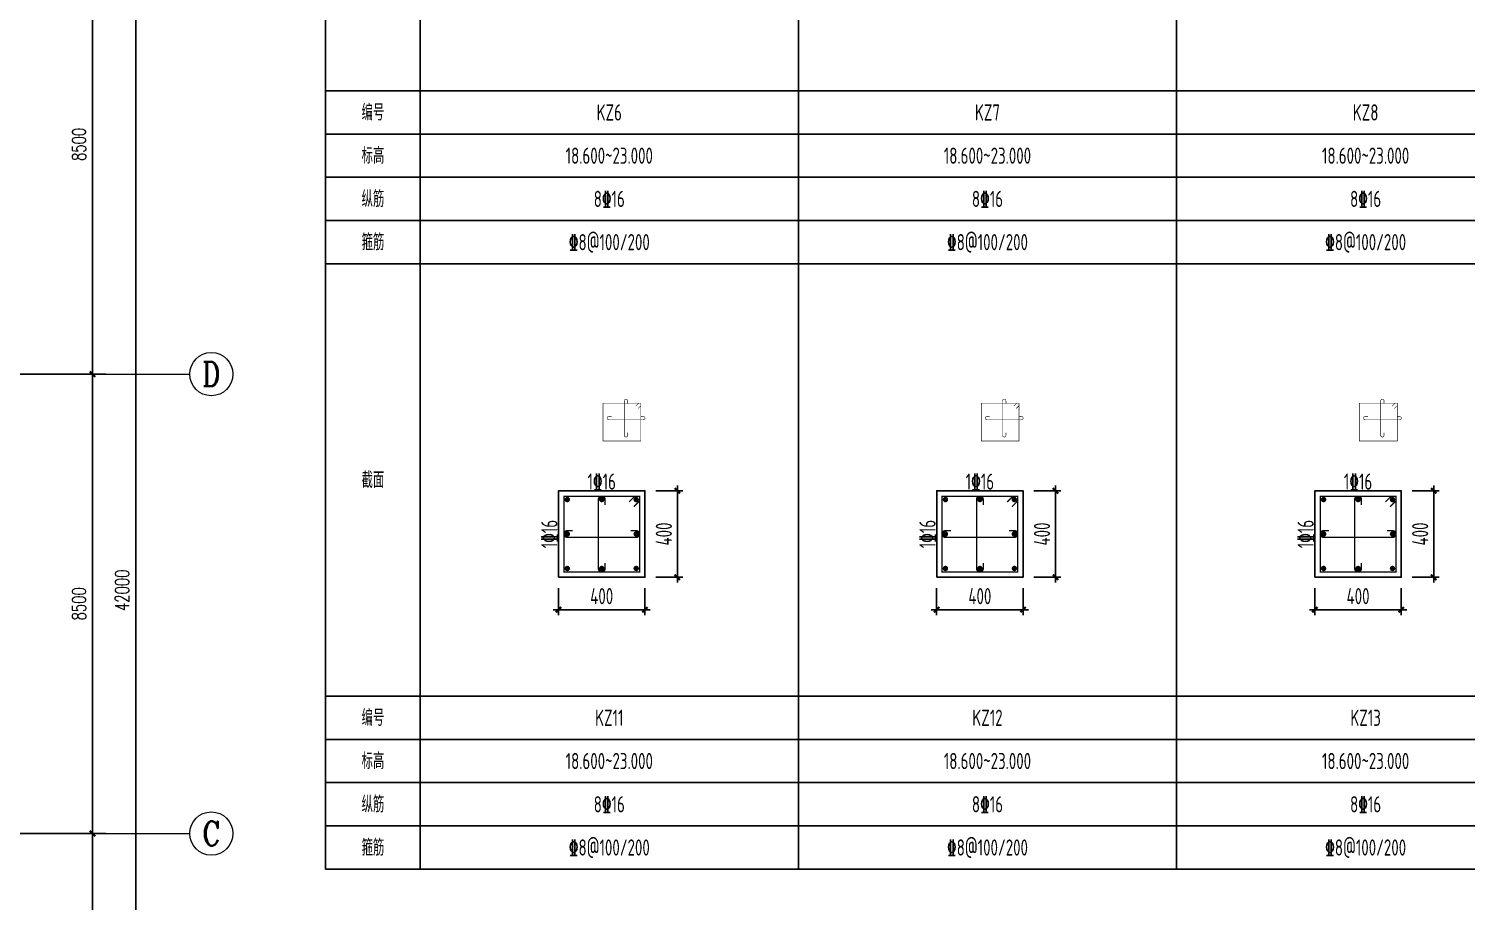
# Model space of a CAD drawing. Extents: x 3968514 to 5230306, y -516551 to -228246.
# Drawn here: x 5071841 to 5098450, y -335347 to -319205 of the extents above; entities that cross this region are included whole.
import ezdxf
from ezdxf.enums import TextEntityAlignment as Align

# ---------------------------------------------------------------- set-up
doc = ezdxf.new("R2010")
doc.units = 0
doc.header["$LTSCALE"] = 1000
doc.header["$MEASUREMENT"] = 0
for name, color, linetype, lineweight in [('AXIS', 3, 'Continuous', 15), ('AXIS_TEXT', 7, 'Continuous', 15), ('COLU-DE', 7, 'Continuous', 25), ('COLU-DE-DIM', 3, 'Continuous', 25), ('COLU-YW', 7, 'Continuous', 25), ('REIN-D', 6, 'Continuous', 50), ('REIN-L', 1, 'Continuous', 50), ('TAB', 144, 'Continuous', 25), ('TAB-TEXT', 7, 'Continuous', 25)]:
    doc.layers.add(name, color=color, linetype=linetype, lineweight=lineweight)
doc.styles.add('_TCH_AXIS', font='COMPLEX', dxfattribs={"bigfont": 'GBCBIG'})
doc.styles.add('_TCH_DIM_T3', font='SIMPLEX.shx', dxfattribs={"width": 0.7, "bigfont": 'GBCBIG.shx'})
doc.styles.add('COMPLEX', font='COMPLEX')
doc.styles.add('FromPkpm', font='Tssdeng.shx', dxfattribs={"width": 0.7, "bigfont": 'hztxt.shx'})
doc.dimstyles.new('_TCH_ARCH&&100', dxfattribs={"dimtxt": 255, "dimasz": 100, "dimexe": 250, "dimexo": 300, "dimgap": 122.5, "dimtad": 1, "dimdec": 0, "dimzin": 0, "dimdsep": 46, "dimtxsty": '_TCH_DIM_T3', "dimblk": 'ARCHTICK', "dimcen": 0.09, "dimclrt": 7, "dimazin": 2, "dimtfac": 1, "dimtdec": 0, "dimtix": 1, "dimtmove": 2, "dimatfit": 3, "dimfxl": 150, "dimtolj": 1, "dimtzin": 0, "dimarcsym": 0})
doc.dimstyles.new('Pkpm_1', dxfattribs={"dimtxt": 250, "dimasz": 100, "dimexe": 100, "dimexo": 0.0625, "dimgap": 100, "dimtad": 1, "dimdec": 0, "dimrnd": 1, "dimzin": 0, "dimdsep": 46, "dimtxsty": 'FromPkpm', "dimblk1": 'ARCHTICK', "dimblk2": 'ARCHTICK', "dimsah": 1, "dimcen": 0.09, "dimdle": 100, "dimadec": 0, "dimazin": 0, "dimtfac": 1, "dimtdec": 0, "dimtix": 1, "dimtmove": 2, "dimatfit": 1, "dimfxl": 1, "dimtolj": 1, "dimtzin": 0, "dimarcsym": 0})

# ---------------------------------------------------------------- blocks, each defined once
blk = doc.blocks.new('_ArchTick')
at = {"color": 0, "linetype": 'ByBlock', "const_width": 0.4}
blk.add_lwpolyline([(-0.5, -0.5), (0.5, 0.5)], dxfattribs=at)
blk = doc.blocks.new('*D772')
at = {"layer": 'COLU-DE-DIM', "color": 0, "lineweight": -2, "transparency": 16777216}
for p, q in [((5081647, -329553), (5081647, -330053)), ((5083247, -329553), (5083247, -330053)), ((5081547, -329953), (5083347, -329953))]:
    blk.add_line(p, q, dxfattribs=at)
at = {"layer": 'Defpoints', "color": 0, "transparency": 16777216}
for p in [(5081647, -329353), (5083247, -329353), (5083247, -329953)]:
    blk.add_point(p, dxfattribs=at)
at = {"layer": 'COLU-DE-DIM', "color": 0, "lineweight": -2, "transparency": 16777216, "xscale": 100, "yscale": 100, "zscale": 100, "rotation": 180}
blk.add_blockref('_ArchTick', (5081647, -329953), dxfattribs=at)
at = {"layer": 'COLU-DE-DIM', "color": 0, "lineweight": -2, "transparency": 16777216, "xscale": 100, "yscale": 100, "zscale": 100}
blk.add_blockref('_ArchTick', (5083247, -329953), dxfattribs=at)
at = {"layer": 'COLU-DE-DIM', "color": 7, "transparency": 16777216, "insert": (5082447, -329703), "char_height": 300, "attachment_point": 5, "style": 'FromPkpm'}
blk.add_mtext('\\A1;400', dxfattribs=at)
blk = doc.blocks.new('*D771')
at = {"layer": 'COLU-DE-DIM', "color": 0, "lineweight": -2, "transparency": 16777216}
for p, q in [((5083447, -327753), (5083947, -327753)), ((5083847, -329453), (5083847, -327653)), ((5083447, -329353), (5083947, -329353))]:
    blk.add_line(p, q, dxfattribs=at)
at = {"layer": 'Defpoints', "color": 0, "transparency": 16777216}
for p in [(5083247, -327753), (5083847, -327753), (5083247, -329353)]:
    blk.add_point(p, dxfattribs=at)
at = {"layer": 'COLU-DE-DIM', "color": 0, "lineweight": -2, "transparency": 16777216, "xscale": 100, "yscale": 100, "zscale": 100}
for p, rotation in [((5083847, -327753), 90), ((5083847, -329353), 270)]:
    blk.add_blockref('_ArchTick', p, dxfattribs=dict(at, rotation=rotation))
at = {"layer": 'COLU-DE-DIM', "color": 7, "transparency": 16777216, "insert": (5083597, -328553), "char_height": 300, "attachment_point": 5, "rotation": 90, "style": 'FromPkpm'}
blk.add_mtext('\\A1;400', dxfattribs=at)
blk = doc.blocks.new('*D770')
at = {"layer": 'COLU-DE-DIM', "color": 0, "lineweight": -2, "transparency": 16777216}
for p, q in [((5088647, -329553), (5088647, -330053)), ((5090247, -329553), (5090247, -330053)), ((5088547, -329953), (5090347, -329953))]:
    blk.add_line(p, q, dxfattribs=at)
at = {"layer": 'Defpoints', "color": 0, "transparency": 16777216}
for p in [(5088647, -329353), (5090247, -329353), (5090247, -329953)]:
    blk.add_point(p, dxfattribs=at)
at = {"layer": 'COLU-DE-DIM', "color": 0, "lineweight": -2, "transparency": 16777216, "xscale": 100, "yscale": 100, "zscale": 100, "rotation": 180}
blk.add_blockref('_ArchTick', (5088647, -329953), dxfattribs=at)
at = {"layer": 'COLU-DE-DIM', "color": 0, "lineweight": -2, "transparency": 16777216, "xscale": 100, "yscale": 100, "zscale": 100}
blk.add_blockref('_ArchTick', (5090247, -329953), dxfattribs=at)
at = {"layer": 'COLU-DE-DIM', "color": 7, "transparency": 16777216, "insert": (5089447, -329703), "char_height": 300, "attachment_point": 5, "style": 'FromPkpm'}
blk.add_mtext('\\A1;400', dxfattribs=at)
blk = doc.blocks.new('*D769')
at = {"layer": 'COLU-DE-DIM', "color": 0, "lineweight": -2, "transparency": 16777216}
for p, q in [((5090447, -327753), (5090947, -327753)), ((5090847, -329453), (5090847, -327653)), ((5090447, -329353), (5090947, -329353))]:
    blk.add_line(p, q, dxfattribs=at)
at = {"layer": 'Defpoints', "color": 0, "transparency": 16777216}
for p in [(5090247, -327753), (5090847, -327753), (5090247, -329353)]:
    blk.add_point(p, dxfattribs=at)
at = {"layer": 'COLU-DE-DIM', "color": 0, "lineweight": -2, "transparency": 16777216, "xscale": 100, "yscale": 100, "zscale": 100}
for p, rotation in [((5090847, -327753), 90), ((5090847, -329353), 270)]:
    blk.add_blockref('_ArchTick', p, dxfattribs=dict(at, rotation=rotation))
at = {"layer": 'COLU-DE-DIM', "color": 7, "transparency": 16777216, "insert": (5090597, -328553), "char_height": 300, "attachment_point": 5, "rotation": 90, "style": 'FromPkpm'}
blk.add_mtext('\\A1;400', dxfattribs=at)
blk = doc.blocks.new('*D758')
at = {"layer": 'COLU-DE-DIM', "color": 0, "lineweight": -2, "transparency": 16777216}
for p, q in [((5095647, -329553), (5095647, -330053)), ((5097247, -329553), (5097247, -330053)), ((5095547, -329953), (5097347, -329953))]:
    blk.add_line(p, q, dxfattribs=at)
at = {"layer": 'Defpoints', "color": 0, "transparency": 16777216}
for p in [(5095647, -329353), (5097247, -329353), (5097247, -329953)]:
    blk.add_point(p, dxfattribs=at)
at = {"layer": 'COLU-DE-DIM', "color": 0, "lineweight": -2, "transparency": 16777216, "xscale": 100, "yscale": 100, "zscale": 100, "rotation": 180}
blk.add_blockref('_ArchTick', (5095647, -329953), dxfattribs=at)
at = {"layer": 'COLU-DE-DIM', "color": 0, "lineweight": -2, "transparency": 16777216, "xscale": 100, "yscale": 100, "zscale": 100}
blk.add_blockref('_ArchTick', (5097247, -329953), dxfattribs=at)
at = {"layer": 'COLU-DE-DIM', "color": 7, "transparency": 16777216, "insert": (5096447, -329703), "char_height": 300, "attachment_point": 5, "style": 'FromPkpm'}
blk.add_mtext('\\A1;400', dxfattribs=at)
blk = doc.blocks.new('*D757')
at = {"layer": 'COLU-DE-DIM', "color": 0, "lineweight": -2, "transparency": 16777216}
for p, q in [((5097447, -327753), (5097947, -327753)), ((5097847, -329453), (5097847, -327653)), ((5097447, -329353), (5097947, -329353))]:
    blk.add_line(p, q, dxfattribs=at)
at = {"layer": 'Defpoints', "color": 0, "transparency": 16777216}
for p in [(5097247, -327753), (5097847, -327753), (5097247, -329353)]:
    blk.add_point(p, dxfattribs=at)
at = {"layer": 'COLU-DE-DIM', "color": 0, "lineweight": -2, "transparency": 16777216, "xscale": 100, "yscale": 100, "zscale": 100}
for p, rotation in [((5097847, -327753), 90), ((5097847, -329353), 270)]:
    blk.add_blockref('_ArchTick', p, dxfattribs=dict(at, rotation=rotation))
at = {"layer": 'COLU-DE-DIM', "color": 7, "transparency": 16777216, "insert": (5097597, -328553), "char_height": 300, "attachment_point": 5, "rotation": 90, "style": 'FromPkpm'}
blk.add_mtext('\\A1;400', dxfattribs=at)
blk = doc.blocks.new('_AXISO')
blk.add_circle((0, 0), 0.5)
at = {"layer": 'AXIS_TEXT', "style": 'COMPLEX', "width": 1.041667}
blk.add_attdef('A', text='', height=0.56, dxfattribs=at).set_placement((-0.25, -0.28), (0.25, -0.28), align=Align.FIT)
blk = doc.blocks.new('*D1347')
at = {"layer": 'AXIS', "color": 0, "lineweight": -2, "transparency": 16777216}
for p, q in [((19300, 0), (22550, 0)), ((22300, -42000), (22300, 0)), ((19300, -42000), (22550, -42000))]:
    blk.add_line(p, q, dxfattribs=at)
at = {"layer": 'Defpoints', "color": 0, "transparency": 16777216}
for p in [(19000, 0), (22300, 0), (19000, -42000)]:
    blk.add_point(p, dxfattribs=at)
at = {"layer": 'AXIS', "color": 0, "lineweight": -2, "transparency": 16777216, "xscale": 100, "yscale": 100, "zscale": 100}
for p, rotation in [((22300, 0), 90), ((22300, -42000), 270)]:
    blk.add_blockref('_ArchTick', p, dxfattribs=dict(at, rotation=rotation))
at = {"layer": 'AXIS', "color": 7, "transparency": 16777216, "insert": (22050, -21000), "char_height": 255, "attachment_point": 5, "rotation": 90, "style": '_TCH_DIM_T3'}
blk.add_mtext('\\A1;42000', dxfattribs=at)
blk = doc.blocks.new('*D1349')
at = {"layer": 'AXIS', "color": 0, "lineweight": -2, "transparency": 16777216}
for p, q in [((19300, -25500), (21750, -25500)), ((21500, -34000), (21500, -25500)), ((19300, -34000), (21750, -34000))]:
    blk.add_line(p, q, dxfattribs=at)
at = {"layer": 'Defpoints', "color": 0, "transparency": 16777216}
for p in [(19000, -25500), (21500, -25500), (19000, -34000)]:
    blk.add_point(p, dxfattribs=at)
at = {"layer": 'AXIS', "color": 0, "lineweight": -2, "transparency": 16777216, "xscale": 100, "yscale": 100, "zscale": 100}
for p, rotation in [((21500, -25500), 90), ((21500, -34000), 270)]:
    blk.add_blockref('_ArchTick', p, dxfattribs=dict(at, rotation=rotation))
at = {"layer": 'AXIS', "color": 7, "transparency": 16777216, "insert": (21250, -29750), "char_height": 255, "attachment_point": 5, "rotation": 90, "style": '_TCH_DIM_T3'}
blk.add_mtext('\\A1;8500', dxfattribs=at)
blk = doc.blocks.new('*D1350')
at = {"layer": 'AXIS', "color": 0, "lineweight": -2, "transparency": 16777216}
for p, q in [((19300, -17000), (21750, -17000)), ((21500, -25500), (21500, -17000)), ((19300, -25500), (21750, -25500))]:
    blk.add_line(p, q, dxfattribs=at)
at = {"layer": 'Defpoints', "color": 0, "transparency": 16777216}
for p in [(19000, -17000), (21500, -17000), (19000, -25500)]:
    blk.add_point(p, dxfattribs=at)
at = {"layer": 'AXIS', "color": 0, "lineweight": -2, "transparency": 16777216, "xscale": 100, "yscale": 100, "zscale": 100}
for p, rotation in [((21500, -17000), 90), ((21500, -25500), 270)]:
    blk.add_blockref('_ArchTick', p, dxfattribs=dict(at, rotation=rotation))
at = {"layer": 'AXIS', "color": 7, "transparency": 16777216, "insert": (21250, -21250), "char_height": 255, "attachment_point": 5, "rotation": 90, "style": '_TCH_DIM_T3'}
blk.add_mtext('\\A1;8500', dxfattribs=at)
blk = doc.blocks.new('*D1351')
at = {"layer": 'AXIS', "color": 0, "lineweight": -2, "transparency": 16777216}
for p, q in [((19300, -8500), (21750, -8500)), ((21500, -17000), (21500, -8500)), ((19300, -17000), (21750, -17000))]:
    blk.add_line(p, q, dxfattribs=at)
at = {"layer": 'Defpoints', "color": 0, "transparency": 16777216}
for p in [(19000, -8500), (21500, -8500), (19000, -17000)]:
    blk.add_point(p, dxfattribs=at)
at = {"layer": 'AXIS', "color": 0, "lineweight": -2, "transparency": 16777216, "xscale": 100, "yscale": 100, "zscale": 100}
for p, rotation in [((21500, -8500), 90), ((21500, -17000), 270)]:
    blk.add_blockref('_ArchTick', p, dxfattribs=dict(at, rotation=rotation))
at = {"layer": 'AXIS', "color": 7, "transparency": 16777216, "insert": (21250, -12750), "char_height": 255, "attachment_point": 5, "rotation": 90, "style": '_TCH_DIM_T3'}
blk.add_mtext('\\A1;8500', dxfattribs=at)
blk = doc.blocks.new('A$Cbcbeac01')
at = {"layer": 'AXIS'}
for p, q in [((19300, -17000), (23300, -17000)), ((19300, -25500), (23300, -25500))]:
    blk.add_line(p, q, dxfattribs=at)
ref = blk.add_blockref('_AXISO', (23700, -17000), dxfattribs=dict(at, xscale=800, yscale=800, zscale=800))
ref.add_attrib('A', 'D', dxfattribs={"layer": 'AXIS_TEXT', "height": 448.3, "style": '_TCH_AXIS', "width": 0.924665}).set_placement((23532.2, -17224.2), (23867.8, -17224.2), align=Align.FIT)
ref = blk.add_blockref('_AXISO', (23700, -25500), dxfattribs=dict(at, xscale=800, yscale=800, zscale=800))
ref.add_attrib('A', 'C', dxfattribs={"layer": 'AXIS_TEXT', "height": 452, "style": '_TCH_AXIS', "width": 1.024}).set_placement((23534.7, -25726), (23865.3, -25726), align=Align.FIT)
for p1, p2, distance, picture, middle in [((19000, -42000), (19000, 0), -3300, '*D1347', (22050, -21000)), ((19000, -17000), (19000, -8500), -2500, '*D1351', (21250, -12750)), ((19000, -25500), (19000, -17000), -2500, '*D1350', (21250, -21250)), ((19000, -34000), (19000, -25500), -2500, '*D1349', (21250, -29750))]:
    dim = blk.add_aligned_dim(p1=p1, p2=p2, distance=distance, dimstyle='_TCH_ARCH&&100', dxfattribs=at)
    dim.commit()
    dim.dimension.update_dxf_attribs({"geometry": picture, "text_midpoint": middle})

msp = doc.modelspace()

# ---------------------------------------------------------------- linework, layer by layer
at = {"layer": 'COLU-DE'}
for points in [[(5081647.35033, -329353.30351), (5083247.35033, -329353.30351), (5083247.35033, -327753.30351), (5081647.35033, -327753.30351)], [(5088647.35033, -329353.30253), (5090247.35033, -329353.30253), (5090247.35033, -327753.30253), (5088647.35033, -327753.30253)], [(5095647.35033, -329353.30253), (5097247.35033, -329353.30253), (5097247.35033, -327753.30253), (5095647.35033, -327753.30253)]]:
    msp.add_lwpolyline(points, close=True, dxfattribs=at)
at = {"layer": 'REIN-D', "const_width": 50}
for points in [[(5081834.85033, -327915.80351, 1), (5081784.85033, -327915.80351, 1)], [(5082472.35033, -327915.80351, 1), (5082422.35033, -327915.80351, 1)], [(5083109.85033, -327915.80351, 1), (5083059.85033, -327915.80351, 1)], [(5088834.85033, -327915.80253, 1), (5088784.85033, -327915.80253, 1)], [(5089472.35033, -327915.80253, 1), (5089422.35033, -327915.80253, 1)], [(5090109.85033, -327915.80253, 1), (5090059.85033, -327915.80253, 1)], [(5095834.85033, -327915.80253, 1), (5095784.85033, -327915.80253, 1)], [(5096472.35033, -327915.80253, 1), (5096422.35033, -327915.80253, 1)], [(5097109.85033, -327915.80253, 1), (5097059.85033, -327915.80253, 1)], [(5081834.85033, -328553.30351, 1), (5081784.85033, -328553.30351, 1)], [(5083109.85033, -328553.30351, 1), (5083059.85033, -328553.30351, 1)], [(5088834.85033, -328553.30253, 1), (5088784.85033, -328553.30253, 1)], [(5090109.85033, -328553.30253, 1), (5090059.85033, -328553.30253, 1)], [(5095834.85033, -328553.30253, 1), (5095784.85033, -328553.30253, 1)], [(5097109.85033, -328553.30253, 1), (5097059.85033, -328553.30253, 1)], [(5081834.85033, -329190.80351, 1), (5081784.85033, -329190.80351, 1)], [(5082472.35033, -329190.80351, 1), (5082422.35033, -329190.80351, 1)], [(5083109.85033, -329190.80351, 1), (5083059.85033, -329190.80351, 1)], [(5088834.85033, -329190.80253, 1), (5088784.85033, -329190.80253, 1)], [(5089472.35033, -329190.80253, 1), (5089422.35033, -329190.80253, 1)], [(5090109.85033, -329190.80253, 1), (5090059.85033, -329190.80253, 1)], [(5095834.85033, -329190.80253, 1), (5095784.85033, -329190.80253, 1)], [(5096472.35033, -329190.80253, 1), (5096422.35033, -329190.80253, 1)], [(5097109.85033, -329190.80253, 1), (5097059.85033, -329190.80253, 1)]]:
    msp.add_lwpolyline(points, format="xyb", close=True, dxfattribs=at)
at = {"layer": 'REIN-L'}
for points, const_width in [([(5083119.35814, -326230.48906), (5083172.35033, -326177.49784), (5083172.35033, -326133.30351), (5082472.35033, -326133.30351), (5082472.35033, -326833.30351), (5083172.35033, -326833.30351), (5083172.35033, -326133.30351), (5083128.15501, -326133.30351), (5083075.16283, -326186.29472)], 10), ([(5090119.35912, -326230.48808), (5090172.35033, -326177.49589), (5090172.35033, -326133.30253), (5089472.35033, -326133.30253), (5089472.35033, -326833.30253), (5090172.35033, -326833.30253), (5090172.35033, -326133.30253), (5090128.15599, -326133.30253), (5090075.16478, -326186.29472)], 10), ([(5097119.35887, -326230.48808), (5097172.35033, -326177.49589), (5097172.35033, -326133.30253), (5096472.35033, -326133.30253), (5096472.35033, -326833.30253), (5097172.35033, -326833.30253), (5097172.35033, -326133.30253), (5097128.15623, -326133.30253), (5097075.16478, -326186.29472)], 10), ([(5083041.36595, -328047.6746), (5083147.35033, -327941.69218), (5083147.35033, -327853.30351), (5081747.35033, -327853.30351), (5081747.35033, -329253.30351), (5083147.35033, -329253.30351), (5083147.35033, -327853.30351), (5083058.96361, -327853.30351), (5082952.97923, -327959.28593)], 25), ([(5090041.3679, -328047.67363), (5090147.35033, -327941.6912), (5090147.35033, -327853.30253), (5088747.35033, -327853.30253), (5088747.35033, -329253.30253), (5090147.35033, -329253.30253), (5090147.35033, -327853.30253), (5090058.96165, -327853.30253), (5089952.97923, -327959.28495)], 25), ([(5097041.36742, -328047.67363), (5097147.35033, -327941.6912), (5097147.35033, -327853.30253), (5095747.35033, -327853.30253), (5095747.35033, -329253.30253), (5097147.35033, -329253.30253), (5097147.35033, -327853.30253), (5097058.96214, -327853.30253), (5096952.97923, -327959.28495)], 25)]:
    msp.add_lwpolyline(points, dxfattribs=dict(at, const_width=const_width))
at = {"layer": 'REIN-L', "color": 6}
for points, const_width in [([(5082928.60033, -326139.55351), (5082928.60033, -326089.55351, 0.4142136058), (5082897.35033, -326058.30351, 0.4142136058), (5082866.10033, -326089.55351), (5082866.10033, -326727.05351, 0.4142136058), (5082897.35033, -326758.30351, 0.4142134332), (5082928.60033, -326727.05351), (5082928.60033, -326677.05351)], 10), ([(5089928.60033, -326139.55253), (5089928.60033, -326089.55253, 0.4142136058), (5089897.35033, -326058.30253, 0.4142136058), (5089866.10033, -326089.55253), (5089866.10033, -326727.05253, 0.4142136058), (5089897.35033, -326758.30253, 0.4142134332), (5089928.60033, -326727.05253), (5089928.60033, -326677.05253)], 10), ([(5096928.60033, -326139.55253), (5096928.60033, -326089.55253, 0.4142136058), (5096897.35033, -326058.30253, 0.4142136058), (5096866.10033, -326089.55253), (5096866.10033, -326727.05253, 0.4142136058), (5096897.35033, -326758.30253, 0.4142134332), (5096928.60033, -326727.05253), (5096928.60033, -326677.05253)], 10), ([(5082628.60033, -326377.05351), (5082578.60033, -326377.05351, 0.4142135195), (5082547.35033, -326408.30351, 0.4142136058), (5082578.60033, -326439.55351), (5083216.10033, -326439.55351, 0.4142136058), (5083247.35033, -326408.30351, 0.4142134332), (5083216.10033, -326377.05351), (5083166.10033, -326377.05351)], 10), ([(5089628.60033, -326377.05253), (5089578.60033, -326377.05253, 0.4142135195), (5089547.35033, -326408.30253, 0.4142136058), (5089578.60033, -326439.55253), (5090216.10033, -326439.55253, 0.4142136058), (5090247.35033, -326408.30253, 0.4142134332), (5090216.10033, -326377.05253), (5090166.10033, -326377.05253)], 10), ([(5096628.60033, -326377.05253), (5096578.60033, -326377.05253, 0.4142135195), (5096547.35033, -326408.30253, 0.4142136058), (5096578.60033, -326439.55253), (5097216.10033, -326439.55253, 0.4142136058), (5097247.35033, -326408.30253, 0.4142134332), (5097216.10033, -326377.05253), (5097166.10033, -326377.05253)], 10), ([(5082509.85033, -328015.80351), (5082509.85033, -327915.80351, 0.4142136058), (5082447.35033, -327853.30351, 0.4142136058), (5082384.85033, -327915.80351), (5082384.85033, -329190.80351, 0.4142136058), (5082447.35033, -329253.30351, 0.4142134332), (5082509.85033, -329190.80351), (5082509.85033, -329090.80351)], 25), ([(5089509.85033, -328015.80253), (5089509.85033, -327915.80253, 0.4142136058), (5089447.35033, -327853.30253, 0.4142136058), (5089384.85033, -327915.80253), (5089384.85033, -329190.80253, 0.4142136058), (5089447.35033, -329253.30253, 0.4142134332), (5089509.85033, -329190.80253), (5089509.85033, -329090.80253)], 25), ([(5096509.85033, -328015.80253), (5096509.85033, -327915.80253, 0.4142136058), (5096447.35033, -327853.30253, 0.4142136058), (5096384.85033, -327915.80253), (5096384.85033, -329190.80253, 0.4142136058), (5096447.35033, -329253.30253, 0.4142134332), (5096509.85033, -329190.80253), (5096509.85033, -329090.80253)], 25), ([(5081909.85033, -328490.80351), (5081809.85033, -328490.80351, 0.4142135195), (5081747.35033, -328553.30351, 0.4142136058), (5081809.85033, -328615.80351), (5083084.85033, -328615.80351, 0.4142136058), (5083147.35033, -328553.30351, 0.4142134332), (5083084.85033, -328490.80351), (5082984.85033, -328490.80351)], 25), ([(5088909.85033, -328490.80253), (5088809.85033, -328490.80253, 0.4142135195), (5088747.35033, -328553.30253, 0.4142136058), (5088809.85033, -328615.80253), (5090084.85033, -328615.80253, 0.4142136058), (5090147.35033, -328553.30253, 0.4142134332), (5090084.85033, -328490.80253), (5089984.85033, -328490.80253)], 25), ([(5095909.85033, -328490.80253), (5095809.85033, -328490.80253, 0.4142135195), (5095747.35033, -328553.30253, 0.4142136058), (5095809.85033, -328615.80253), (5097084.85033, -328615.80253, 0.4142136058), (5097147.35033, -328553.30253, 0.4142134332), (5097084.85033, -328490.80253), (5096984.85033, -328490.80253)], 25)]:
    msp.add_lwpolyline(points, format="xyb", dxfattribs=dict(at, const_width=const_width))
at = {"layer": 'TAB'}
for p, q in [((5077337.35033, -320353.30351), (5079087.35033, -320353.30351)), ((5079087.35033, -320353.30351), (5086087.35033, -320353.30351)), ((5086087.35033, -320353.30351), (5093087.35033, -320353.30351)), ((5093087.35033, -320353.30351), (5100087.35033, -320353.30351)), ((5077337.35033, -321153.30351), (5079087.35033, -321153.30351)), ((5079087.35033, -321153.30351), (5086087.35033, -321153.30351)), ((5086087.35033, -321153.30351), (5093087.35033, -321153.30351)), ((5093087.35033, -321153.30351), (5100087.35033, -321153.30351)), ((5077337.35033, -321953.30351), (5079087.35033, -321953.30351)), ((5079087.35033, -321953.30351), (5086087.35033, -321953.30351)), ((5086087.35033, -321953.30351), (5093087.35033, -321953.30351)), ((5093087.35033, -321953.30351), (5100087.35033, -321953.30351)), ((5077337.35033, -322753.30351), (5079087.35033, -322753.30351)), ((5079087.35033, -322753.30351), (5086087.35033, -322753.30351)), ((5086087.35033, -322753.30351), (5093087.35033, -322753.30351)), ((5093087.35033, -322753.30351), (5100087.35033, -322753.30351)), ((5077337.35033, -331553.30351), (5079087.35033, -331553.30351)), ((5079087.35033, -331553.30351), (5086087.35033, -331553.30351)), ((5086087.35033, -331553.30253), (5093087.35033, -331553.30253)), ((5093087.35033, -331553.30253), (5100087.35033, -331553.30253)), ((5077337.35033, -332353.30351), (5079087.35033, -332353.30351)), ((5079087.35033, -332353.30351), (5086087.35033, -332353.30351)), ((5086087.35033, -332353.30253), (5093087.35033, -332353.30253)), ((5093087.35033, -332353.30253), (5100087.35033, -332353.30253)), ((5077337.35033, -333153.30351), (5079087.35033, -333153.30351)), ((5079087.35033, -333153.30351), (5086087.35033, -333153.30351)), ((5086087.35033, -333153.30253), (5093087.35033, -333153.30253)), ((5093087.35033, -333153.30253), (5100087.35033, -333153.30253)), ((5077337.35033, -333953.30351), (5079087.35033, -333953.30351)), ((5079087.35033, -333953.30351), (5086087.35033, -333953.30351)), ((5086087.35033, -333953.30253), (5093087.35033, -333953.30253)), ((5093087.35033, -333953.30253), (5100087.35033, -333953.30253))]:
    msp.add_line(p, q, dxfattribs=at)
for points in [[(5077337.35033, -312353.30351), (5079087.35033, -312353.30351), (5079087.35033, -323553.30351), (5077337.35033, -323553.30351)], [(5086087.35033, -312353.30351), (5079087.35033, -312353.30351), (5079087.35033, -323553.30351), (5086087.35033, -323553.30351)], [(5093087.35033, -312353.30351), (5086087.35033, -312353.30351), (5086087.35033, -323553.30351), (5093087.35033, -323553.30351)], [(5100087.35033, -312353.30351), (5093087.35033, -312353.30351), (5093087.35033, -323553.30351), (5100087.35033, -323553.30351)], [(5077337.35033, -323553.30351), (5079087.35033, -323553.30351), (5079087.35033, -334753.30351), (5077337.35033, -334753.30351)], [(5086087.35033, -323553.30351), (5079087.35033, -323553.30351), (5079087.35033, -334753.30351), (5086087.35033, -334753.30351)], [(5093087.35033, -323553.30351), (5086087.35033, -323553.30351), (5086087.35033, -334753.30253), (5093087.35033, -334753.30253)], [(5100087.35033, -323553.30351), (5093087.35033, -323553.30351), (5093087.35033, -334753.30253), (5100087.35033, -334753.30253)]]:
    msp.add_lwpolyline(points, close=True, dxfattribs=at)

# ---------------------------------------------------------------- block references
msp.add_blockref('A$Cbcbeac01', (5051521.31821, -308594.70505, -0.30417))

# ---------------------------------------------------------------- texts
at = {"layer": 'COLU-YW', "style": 'FromPkpm', "width": 0.7}
for p in [(5082447.35033, -327733.30351), (5089447.35033, -327733.30253), (5096447.35033, -327733.30253)]:
    msp.add_text('1%%13216', height=300, dxfattribs=at).set_placement(p, align=Align.CENTER)
for p in [(5081627.35033, -328553.30351), (5088627.35033, -328553.30253), (5095627.35033, -328553.30253)]:
    msp.add_text('1%%13216', height=300, rotation=90, dxfattribs=at).set_placement(p, align=Align.CENTER)
at = {"layer": 'TAB-TEXT', "style": 'FromPkpm', "width": 0.7}
for s, p in [('编号', (5078212.35033, -320753.30351)), ('KZ6', (5082587.35033, -320753.30351)), ('KZ7', (5089587.35033, -320753.30351)), ('KZ8', (5096587.35033, -320753.30351)), ('标高', (5078212.35033, -321553.30351)), ('18.600~23.000', (5082587.35033, -321553.30351)), ('18.600~23.000', (5089587.35033, -321553.30351)), ('18.600~23.000', (5096587.35033, -321553.30351)), ('纵筋', (5078212.35033, -322353.30351)), ('8%%13216', (5082587.35033, -322353.30351)), ('8%%13216', (5089587.35033, -322353.30351)), ('8%%13216', (5096587.35033, -322353.30351)), ('箍筋', (5078212.35033, -323153.30351)), ('%%1328@100/200', (5082587.35033, -323153.30351)), ('%%1328@100/200', (5089587.35033, -323153.30351)), ('%%1328@100/200', (5096587.35033, -323153.30351)), ('截面', (5078212.35033, -327553.30351)), ('编号', (5078212.35033, -331953.30351)), ('KZ11', (5082587.35033, -331953.30351)), ('KZ12', (5089587.35033, -331953.30253)), ('KZ13', (5096587.35033, -331953.30253)), ('标高', (5078212.35033, -332753.30351)), ('18.600~23.000', (5082587.35033, -332753.30351)), ('18.600~23.000', (5089587.35033, -332753.30253)), ('18.600~23.000', (5096587.35033, -332753.30253)), ('纵筋', (5078212.35033, -333553.30351)), ('8%%13216', (5082587.35033, -333553.30351)), ('8%%13216', (5089587.35033, -333553.30253)), ('8%%13216', (5096587.35033, -333553.30253)), ('箍筋', (5078212.35033, -334353.30351)), ('%%1328@100/200', (5082587.35033, -334353.30351)), ('%%1328@100/200', (5089587.35033, -334353.30253)), ('%%1328@100/200', (5096587.35033, -334353.30253))]:
    msp.add_text(s, height=300, dxfattribs=at).set_placement(p, align=Align.MIDDLE_CENTER)

# ---------------------------------------------------------------- dimensions: what is measured, and where the dimension line sits
at = {"layer": 'COLU-DE-DIM'}
for p1, p2, picture, middle in [((5083247.35033, -329353.30351), (5083247.35033, -327753.30351), '*D771', (5083597.35033, -328553.30351)), ((5090247.35033, -329353.30253), (5090247.35033, -327753.30253), '*D769', (5090597.35033, -328553.30253)), ((5097247.35033, -329353.30253), (5097247.35033, -327753.30253), '*D757', (5097597.35033, -328553.30253)), ((5081647.35033, -329353.30351), (5083247.35033, -329353.30351), '*D772', (5082447.35033, -329703.30351)), ((5088647.35033, -329353.30253), (5090247.35033, -329353.30253), '*D770', (5089447.35033, -329703.30253)), ((5095647.35033, -329353.30253), (5097247.35033, -329353.30253), '*D758', (5096447.35033, -329703.30253))]:
    dim = msp.add_aligned_dim(p1=p1, p2=p2, distance=-600, dimstyle='Pkpm_1', override={"dimscale": 1, "dimtxt": 300, "dimasz": 100, "dimexe": 100, "dimexo": 200, "dimtad": 1, "dimjust": 0, "dimtih": 0, "dimtoh": 0, "dimlfac": 0.25, "dimdle": 100, "dimclrt": 7, "dimtix": 1, "dimtmove": 2, "dimatfit": 3}, dxfattribs=at)
    dim.commit()
    dim.dimension.update_dxf_attribs({"geometry": picture, "text_midpoint": middle})

doc.saveas('drawing.dxf')
